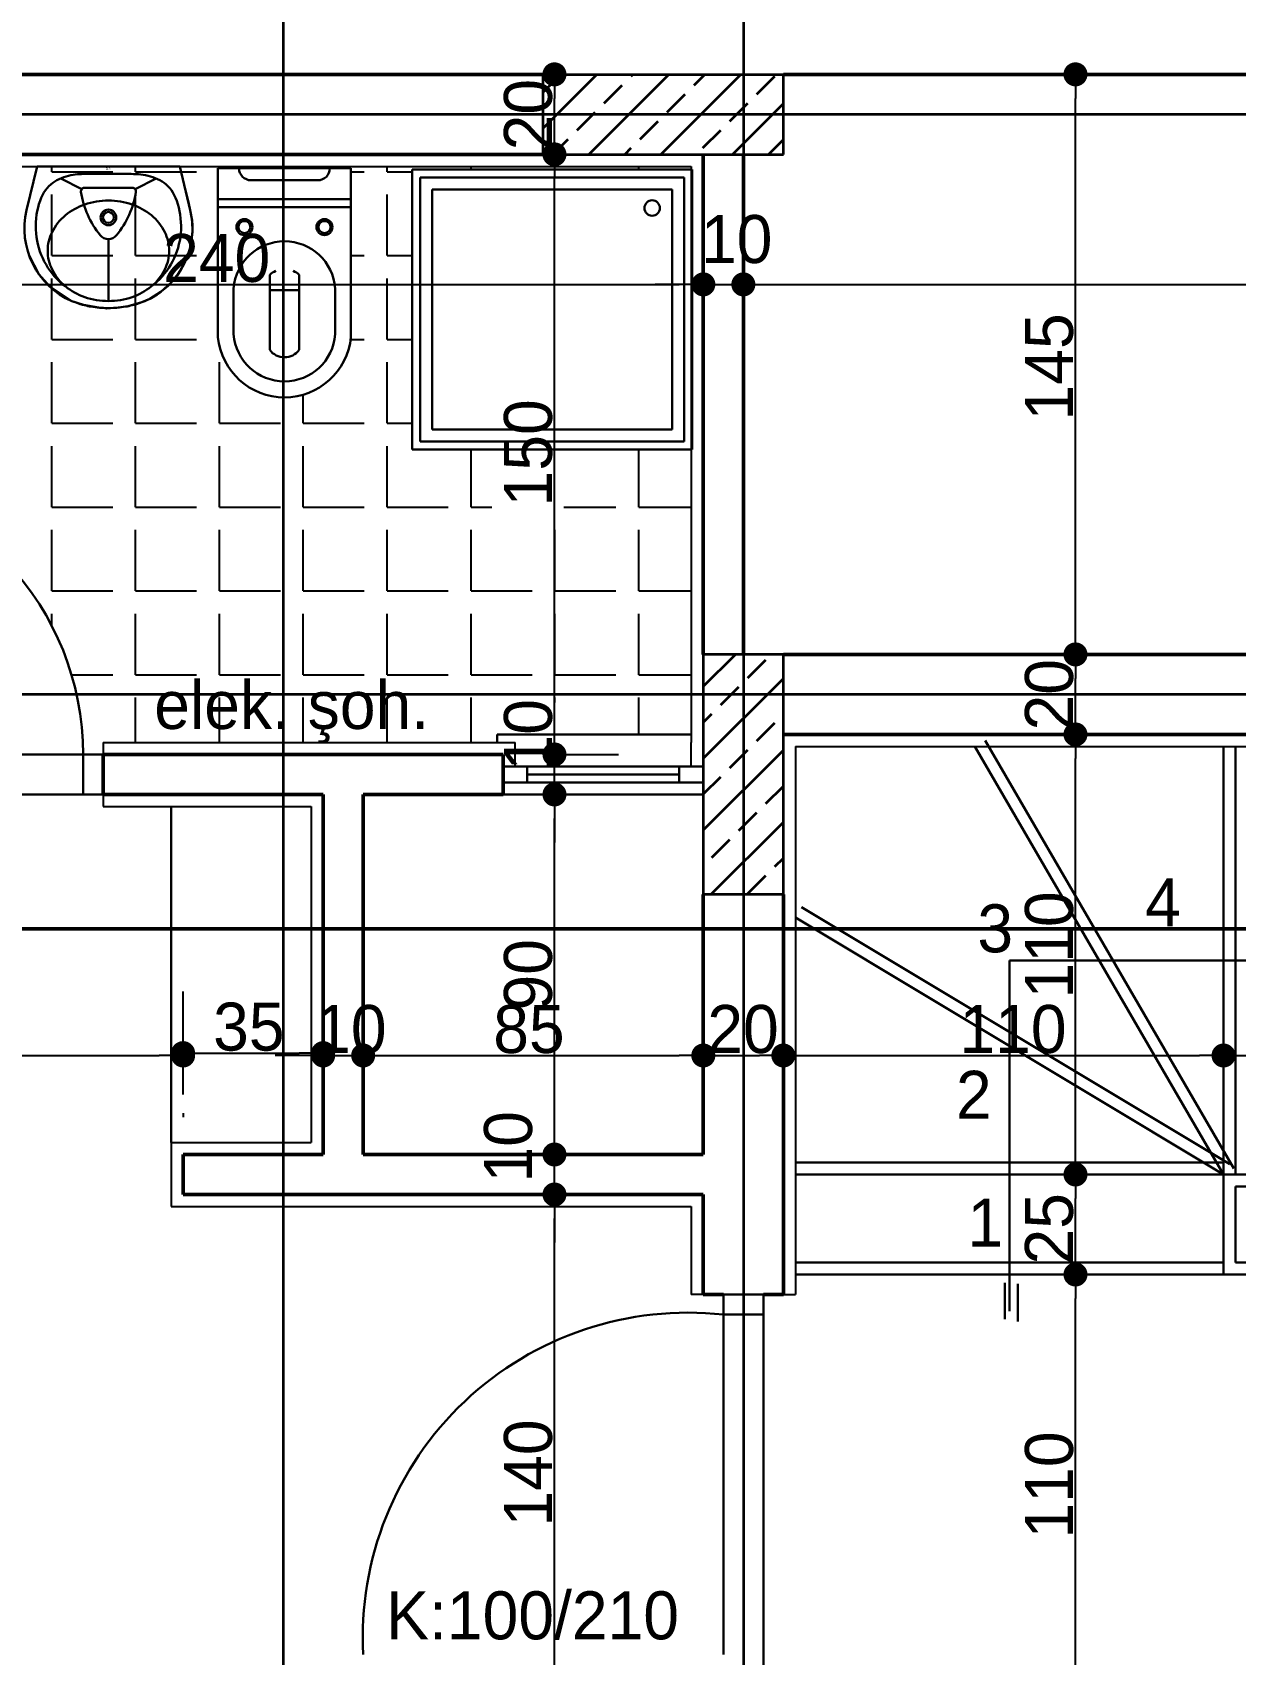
# Model space of a CAD drawing. Header units: millimetres. Extents: x 9537.41 to 9541.95, y -1431.78 to -1431.38.
# Drawn here: x 9537.6577 to 9537.7179, y -1431.5257 to -1431.4446 of the extents above; entities that cross this region are included whole.
import ezdxf
from ezdxf.enums import TextEntityAlignment as Align

# ---------------------------------------------------------------- set-up
doc = ezdxf.new("R2010")
doc.units = ezdxf.units.MM
for name, pattern in [('ACAD_ISO03W100', [30, 12, -18]), ('ACAD_ISO04W100', [30, 24, -3, 0, -3]), ('ACAD_ISO06W100', [36, 24, -3, 0, -3, 0, -3, 0, -3])]:
    doc.linetypes.add(name, pattern=pattern)
for name, color, linetype, lineweight in [('aks', 6, 'Continuous', 35), ('duvar', 214, 'Continuous', 50), ('kapı-pencere', 140, 'Continuous', 30), ('karo', 206, 'Continuous', 25), ('kesit', 3, 'Continuous', 50), ('kolon', 6, 'Continuous', 35), ('lvb.mut.', 203, 'Continuous', 30), ('merdiven', 162, 'Continuous', 30), ('sıva', 203, 'Continuous', 25), ('yazı', 161, 'Continuous', 35), ('ölçü', 4, 'Continuous', 25)]:
    doc.layers.add(name, color=color, linetype=linetype, lineweight=lineweight)

msp = doc.modelspace()

# ---------------------------------------------------------------- linework, layer by layer
at = {"color": 0, "linetype": 'ByBlock', "lineweight": -2}
for p, q in [((9537.683828428067, -1431.447289333453), (9537.683828428067, -1431.447889333453)), ((9537.709868064087, -1431.447289333453), (9537.709868064087, -1431.447889333453)), ((9537.683828428067, -1431.450089333453), (9537.683828428067, -1431.449489333453)), ((9537.683828428067, -1431.451289333453), (9537.683828428067, -1431.451889333453)), ((9537.690668064086, -1431.457189333453), (9537.690068064087, -1431.457189333453)), ((9537.690668064086, -1431.457189333453), (9537.690068064087, -1431.457189333453)), ((9537.693868064085, -1431.457189333453), (9537.694468064086, -1431.457189333453)), ((9537.693868064085, -1431.457189333453), (9537.694468064086, -1431.457189333453)), ((9537.709868064087, -1431.475089333453), (9537.709868064087, -1431.474489333453)), ((9537.709868064087, -1431.476289333453), (9537.709868064087, -1431.476889333453)), ((9537.709868064087, -1431.479089333453), (9537.709868064087, -1431.478489333453)), ((9537.683828428067, -1431.480089333453), (9537.683828428067, -1431.479489333453)), ((9537.683828428067, -1431.480089333453), (9537.683828428067, -1431.479489333453)), ((9537.709868064087, -1431.480289333453), (9537.709868064087, -1431.480889333453)), ((9537.683828428067, -1431.483289333453), (9537.683828428067, -1431.483889333453)), ((9537.683828428067, -1431.483289333453), (9537.683828428067, -1431.483889333453)), ((9537.664668064086, -1431.495740730483), (9537.664068064085, -1431.495740730483)), ((9537.665868064085, -1431.495620821164), (9537.666468064086, -1431.495620821164)), ((9537.671668064086, -1431.495620821164), (9537.671068064086, -1431.495620821164)), ((9537.671668064086, -1431.495740730483), (9537.671068064086, -1431.495740730483)), ((9537.674868064085, -1431.495740730483), (9537.675468064086, -1431.495740730483)), ((9537.674868064085, -1431.495740730483), (9537.675468064086, -1431.495740730483)), ((9537.690668064086, -1431.495740730483), (9537.690068064087, -1431.495740730483)), ((9537.691868064087, -1431.495740730483), (9537.692468064086, -1431.495740730483)), ((9537.694668064085, -1431.495740730483), (9537.694068064086, -1431.495740730483)), ((9537.695868064086, -1431.495740730483), (9537.696468064085, -1431.495740730483)), ((9537.716668064086, -1431.495740730483), (9537.716068064086, -1431.495740730483)), ((9537.717868064086, -1431.495740730483), (9537.718468064086, -1431.495740730483)), ((9537.683828428067, -1431.500089333453), (9537.683828428067, -1431.499489333453)), ((9537.683828428067, -1431.500089333453), (9537.683828428067, -1431.499489333453)), ((9537.709868064087, -1431.501089333453), (9537.709868064087, -1431.500489333453)), ((9537.709868064087, -1431.502289333453), (9537.709868064087, -1431.502889333453)), ((9537.683828428067, -1431.503289333453), (9537.683828428067, -1431.503889333453)), ((9537.683828428067, -1431.503289333453), (9537.683828428067, -1431.503889333453)), ((9537.709868064087, -1431.506089333453), (9537.709868064087, -1431.505489333453)), ((9537.709868064087, -1431.507289333453), (9537.709868064087, -1431.507889333453))]:
    msp.add_line(p, q, dxfattribs=at)
at = {"color": 0, "linetype": 'ByBlock', "const_width": 0.0006000000000000001}
for points in [[(9537.683828428067, -1431.446989333453, 1), (9537.683828428067, -1431.446389333453, 1)], [(9537.709868064087, -1431.446989333453, 1), (9537.709868064087, -1431.446389333453, 1)], [(9537.683828428067, -1431.450989333453, 1), (9537.683828428067, -1431.450389333453, 1)], [(9537.683828428067, -1431.450389333453, 1), (9537.683828428067, -1431.450989333453, 1)], [(9537.690968064086, -1431.457189333453, 1), (9537.691568064085, -1431.457189333453, 1)], [(9537.690968064086, -1431.457189333453, 1), (9537.691568064085, -1431.457189333453, 1)], [(9537.693568064085, -1431.457189333453, 1), (9537.692968064086, -1431.457189333453, 1)], [(9537.693568064085, -1431.457189333453, 1), (9537.692968064086, -1431.457189333453, 1)], [(9537.709868064087, -1431.475989333453, 1), (9537.709868064087, -1431.475389333453, 1)], [(9537.709868064087, -1431.475389333453, 1), (9537.709868064087, -1431.475989333453, 1)], [(9537.709868064087, -1431.479389333453, 1), (9537.709868064087, -1431.479989333453, 1)], [(9537.709868064087, -1431.479989333453, 1), (9537.709868064087, -1431.479389333453, 1)], [(9537.683828428067, -1431.480389333453, 1), (9537.683828428067, -1431.480989333453, 1)], [(9537.683828428067, -1431.480389333453, 1), (9537.683828428067, -1431.480989333453, 1)], [(9537.683828428067, -1431.482989333453, 1), (9537.683828428067, -1431.482389333453, 1)], [(9537.683828428067, -1431.482989333453, 1), (9537.683828428067, -1431.482389333453, 1)], [(9537.665568064085, -1431.495620821164, 1), (9537.664968064086, -1431.495620821164, 1)], [(9537.664968064086, -1431.495740730483, 1), (9537.665568064085, -1431.495740730483, 1)], [(9537.671968064085, -1431.495620821164, 1), (9537.672568064087, -1431.495620821164, 1)], [(9537.671968064085, -1431.495740730483, 1), (9537.672568064087, -1431.495740730483, 1)], [(9537.674568064085, -1431.495740730483, 1), (9537.673968064086, -1431.495740730483, 1)], [(9537.674568064085, -1431.495740730483, 1), (9537.673968064086, -1431.495740730483, 1)], [(9537.690968064086, -1431.495740730483, 1), (9537.691568064085, -1431.495740730483, 1)], [(9537.691568064085, -1431.495740730483, 1), (9537.690968064086, -1431.495740730483, 1)], [(9537.694968064086, -1431.495740730483, 1), (9537.695568064086, -1431.495740730483, 1)], [(9537.695568064086, -1431.495740730483, 1), (9537.694968064086, -1431.495740730483, 1)], [(9537.716968064085, -1431.495740730483, 1), (9537.717568064085, -1431.495740730483, 1)], [(9537.717568064085, -1431.495740730483, 1), (9537.716968064085, -1431.495740730483, 1)], [(9537.683828428067, -1431.500389333453, 1), (9537.683828428067, -1431.500989333453, 1)], [(9537.683828428067, -1431.500389333453, 1), (9537.683828428067, -1431.500989333453, 1)], [(9537.709868064087, -1431.501989333453, 1), (9537.709868064087, -1431.501389333453, 1)], [(9537.709868064087, -1431.501389333453, 1), (9537.709868064087, -1431.501989333453, 1)], [(9537.683828428067, -1431.502989333453, 1), (9537.683828428067, -1431.502389333453, 1)], [(9537.683828428067, -1431.502989333453, 1), (9537.683828428067, -1431.502389333453, 1)], [(9537.709868064087, -1431.506989333453, 1), (9537.709868064087, -1431.506389333453, 1)], [(9537.709868064087, -1431.506389333453, 1), (9537.709868064087, -1431.506989333453, 1)]]:
    msp.add_lwpolyline(points, format="xyb", close=True, dxfattribs=at)
at = {"layer": 'aks', "linetype": 'ACAD_ISO06W100'}
for p, q in [((9537.670268064086, -1431.406689333453), (9537.670268064086, -1431.684689333453)), ((9537.693268064086, -1431.406689333453), (9537.693268064086, -1431.684689333453)), ((9538.018268064086, -1431.448689333453), (9537.446268064086, -1431.448689333453)), ((9538.018268064086, -1431.477689333453), (9537.446268064086, -1431.477689333453))]:
    msp.add_line(p, q, dxfattribs=at)
at = {"layer": 'duvar'}
for p, q in [((9537.620268064085, -1431.446689333453), (9537.683268064085, -1431.446689333453)), ((9537.695268064086, -1431.446689333453), (9537.732268064086, -1431.446689333453)), ((9537.643268064086, -1431.450689333453), (9537.683268064085, -1431.450689333453)), ((9537.691268064085, -1431.450689333453), (9537.691268064085, -1431.475689333453)), ((9537.693268064086, -1431.450689333453), (9537.693268064086, -1431.475689333453)), ((9537.695268064086, -1431.475689333453), (9537.732268064086, -1431.475689333453)), ((9537.695268064086, -1431.479689333453), (9537.732268064086, -1431.479689333453)), ((9537.661268064086, -1431.480689333453), (9537.681268064085, -1431.480689333453)), ((9537.661268064086, -1431.480689333453), (9537.661268064086, -1431.482689333453)), ((9537.681268064085, -1431.480689333453), (9537.681268064085, -1431.482689333453)), ((9537.661268064086, -1431.482689333453), (9537.672268064085, -1431.482689333453)), ((9537.672268064085, -1431.482689333453), (9537.672268064085, -1431.500689333453)), ((9537.674268064085, -1431.482689333453), (9537.674268064085, -1431.500689333453)), ((9537.674268064085, -1431.482689333453), (9537.681268064085, -1431.482689333453)), ((9537.691268064085, -1431.487689333453), (9537.691268064085, -1431.500689333453)), ((9537.695268064086, -1431.487689333453), (9537.695268064086, -1431.507689333453)), ((9537.665268064085, -1431.500689333453), (9537.672268064085, -1431.500689333453)), ((9537.665268064085, -1431.500689333453), (9537.665268064085, -1431.502689333453)), ((9537.674268064085, -1431.500689333453), (9537.691268064085, -1431.500689333453)), ((9537.665268064085, -1431.502689333453), (9537.691268064085, -1431.502689333453)), ((9537.691268064085, -1431.502689333453), (9537.691268064085, -1431.507689333453)), ((9537.692268064086, -1431.507689333453), (9537.691268064085, -1431.507689333453)), ((9537.694268064086, -1431.507689333453), (9537.695268064086, -1431.507689333453))]:
    msp.add_line(p, q, dxfattribs=at)
at = {"layer": 'kapı-pencere'}
for p, q in [((9537.680963875584, -1431.480089333453), (9537.680963875584, -1431.479689333453)), ((9537.680963875584, -1431.479689333453), (9537.690668064086, -1431.479689333453)), ((9537.647268064085, -1431.480689333453), (9537.660268064086, -1431.480689333453)), ((9537.661268064086, -1431.480689333453), (9537.660268064086, -1431.480689333453)), ((9537.660268064086, -1431.480689333453), (9537.660268064086, -1431.482689333453)), ((9537.661268064086, -1431.482689333453), (9537.661268064086, -1431.480689333453)), ((9537.681268064085, -1431.481289333453), (9537.691268064085, -1431.481289333453)), ((9537.682468064086, -1431.482089333453), (9537.682468064086, -1431.481289333453)), ((9537.682468064086, -1431.481689333453), (9537.690068064087, -1431.481689333453)), ((9537.690068064087, -1431.482089333453), (9537.690068064087, -1431.481289333453)), ((9537.646268064085, -1431.482689333453), (9537.660268064086, -1431.482689333453)), ((9537.660268064086, -1431.482689333453), (9537.661268064086, -1431.482689333453)), ((9537.660268064086, -1431.482689333453), (9537.661268064086, -1431.482689333453)), ((9537.681268064085, -1431.482089333453), (9537.691268064085, -1431.482089333453)), ((9537.681268064085, -1431.482689333453), (9537.691268064085, -1431.482689333453)), ((9537.694268064086, -1431.507689333453), (9537.692268064086, -1431.507689333453)), ((9537.694268064086, -1431.507689333453), (9537.692268064086, -1431.507689333453)), ((9537.692268064086, -1431.507689333453), (9537.692268064086, -1431.508689333453)), ((9537.692268064086, -1431.507689333453), (9537.694268064086, -1431.507689333453)), ((9537.694268064086, -1431.508689333453), (9537.694268064086, -1431.507689333453)), ((9537.692268064086, -1431.508689333453), (9537.692268064086, -1431.525689333453)), ((9537.692268064086, -1431.508689333453), (9537.694268064086, -1431.508689333453)), ((9537.694268064086, -1431.526689333453), (9537.694268064086, -1431.508689333453))]:
    msp.add_line(p, q, dxfattribs=at)
for centre, radius, start, end in [((9537.646268064085, -1431.480689333453), 0.014, 0, 85.90395649116874), ((9537.690502875947, -1431.524849722482), 0.01625650831885146, 83.76633462340565, 182.9605113591676)]:
    msp.add_arc(centre, radius, start, end, dxfattribs=at)
at = {"layer": 'karo'}
for p, q in [((9537.658703663508, -1431.451558876783), (9537.658703663508, -1431.451289333453)), ((9537.658703663508, -1431.451558876783), (9537.661751663509, -1431.451558876783)), ((9537.662894663508, -1431.451558876783), (9537.662894663508, -1431.451289333453)), ((9537.662894663508, -1431.451558876783), (9537.665166316181, -1431.451558876783)), ((9537.665166316181, -1431.451558876783), (9537.665942663509, -1431.451558876783)), ((9537.667085663508, -1431.451383551365), (9537.667085663508, -1431.451289333453)), ((9537.671276663508, -1431.451383551365), (9537.671276663508, -1431.451289333453)), ((9537.67365759197, -1431.451558876783), (9537.674324663509, -1431.451558876783)), ((9537.675467663508, -1431.451558876783), (9537.675467663508, -1431.451289333453)), ((9537.675467663508, -1431.451558876783), (9537.676717494533, -1431.451558876783)), ((9537.679658663508, -1431.45143766778), (9537.679658663508, -1431.451289333453)), ((9537.683849663508, -1431.45143766778), (9537.683849663508, -1431.451289333453)), ((9537.688040663508, -1431.45143766778), (9537.688040663508, -1431.451289333453)), ((9537.658703663508, -1431.455749876783), (9537.658703663508, -1431.452701876783)), ((9537.662894663508, -1431.455749876783), (9537.662894663508, -1431.452701876783)), ((9537.675467663508, -1431.455749876783), (9537.675467663508, -1431.452701876783)), ((9537.658703663508, -1431.455749876783), (9537.661751663509, -1431.455749876783)), ((9537.662894663508, -1431.455749876783), (9537.665942663509, -1431.455749876783)), ((9537.67365759197, -1431.455749876783), (9537.674324663509, -1431.455749876783)), ((9537.675467663508, -1431.455749876783), (9537.676717494533, -1431.455749876783)), ((9537.658703663508, -1431.459940876783), (9537.658703663508, -1431.456892876783)), ((9537.662894663508, -1431.459940876783), (9537.662894663508, -1431.456892876783)), ((9537.675467663508, -1431.459940876783), (9537.675467663508, -1431.456892876783)), ((9537.658703663508, -1431.459940876783), (9537.661751663509, -1431.459940876783)), ((9537.662894663508, -1431.459940876783), (9537.665942663509, -1431.459940876783)), ((9537.673645166302, -1431.459940876783), (9537.674324663509, -1431.459940876783)), ((9537.675467663508, -1431.459940876783), (9537.676717494533, -1431.459940876783)), ((9537.658703663508, -1431.464131876783), (9537.658703663508, -1431.461083876783)), ((9537.662894663508, -1431.464131876783), (9537.662894663508, -1431.461083876783)), ((9537.667085663508, -1431.464131876783), (9537.667085663508, -1431.461083876783)), ((9537.675467663508, -1431.464131876783), (9537.675467663508, -1431.461083876783)), ((9537.671276663508, -1431.464131876783), (9537.671276663508, -1431.462700355604)), ((9537.658703663508, -1431.464131876783), (9537.661751663509, -1431.464131876783)), ((9537.662894663508, -1431.464131876783), (9537.665942663509, -1431.464131876783)), ((9537.667085663508, -1431.464131876783), (9537.670133663509, -1431.464131876783)), ((9537.671276663508, -1431.464131876783), (9537.674324663509, -1431.464131876783)), ((9537.675467663508, -1431.464131876783), (9537.676717494533, -1431.464131876783)), ((9537.658703663508, -1431.468322876783), (9537.658703663508, -1431.465274876783)), ((9537.662894663508, -1431.468322876783), (9537.662894663508, -1431.465274876783)), ((9537.667085663508, -1431.468322876783), (9537.667085663508, -1431.465274876783)), ((9537.671276663508, -1431.468322876783), (9537.671276663508, -1431.465274876783)), ((9537.675467663508, -1431.468322876783), (9537.675467663508, -1431.465274876783)), ((9537.679658663508, -1431.468322876783), (9537.679658663508, -1431.46543766778)), ((9537.688040663508, -1431.468322876783), (9537.688040663508, -1431.46543766778)), ((9537.658703663508, -1431.468322876783), (9537.661751663509, -1431.468322876783)), ((9537.662894663508, -1431.468322876783), (9537.665942663509, -1431.468322876783)), ((9537.667085663508, -1431.468322876783), (9537.670133663509, -1431.468322876783)), ((9537.671276663508, -1431.468322876783), (9537.674324663509, -1431.468322876783)), ((9537.675467663508, -1431.468322876783), (9537.678515663509, -1431.468322876783)), ((9537.679658663508, -1431.468322876783), (9537.680703428068, -1431.468322876783)), ((9537.684303428068, -1431.468322876783), (9537.686897663509, -1431.468322876783)), ((9537.688040663508, -1431.468322876783), (9537.690668064086, -1431.468322876783)), ((9537.658703663508, -1431.472513876783), (9537.658703663508, -1431.469465876783)), ((9537.662894663508, -1431.472513876783), (9537.662894663508, -1431.469465876783)), ((9537.667085663508, -1431.472513876783), (9537.667085663508, -1431.469465876783)), ((9537.671276663508, -1431.472513876783), (9537.671276663508, -1431.469465876783)), ((9537.675467663508, -1431.472513876783), (9537.675467663508, -1431.469465876783)), ((9537.679658663508, -1431.472513876783), (9537.679658663508, -1431.469465876783)), ((9537.683849663508, -1431.472513876783), (9537.683849663508, -1431.469465876783)), ((9537.688040663508, -1431.472513876783), (9537.688040663508, -1431.469465876783)), ((9537.658703663508, -1431.472513876783), (9537.661751663509, -1431.472513876783)), ((9537.662894663508, -1431.472513876783), (9537.665942663509, -1431.472513876783)), ((9537.667085663508, -1431.472513876783), (9537.670133663509, -1431.472513876783)), ((9537.671276663508, -1431.472513876783), (9537.674324663509, -1431.472513876783)), ((9537.675467663508, -1431.472513876783), (9537.678515663509, -1431.472513876783)), ((9537.679658663508, -1431.472513876783), (9537.682706663509, -1431.472513876783)), ((9537.683849663508, -1431.472513876783), (9537.686897663509, -1431.472513876783)), ((9537.688040663508, -1431.472513876783), (9537.690668064086, -1431.472513876783)), ((9537.658703663508, -1431.474258480711), (9537.658703663508, -1431.473656876783)), ((9537.662894663508, -1431.476704876783), (9537.662894663508, -1431.473656876783)), ((9537.667085663508, -1431.476704876783), (9537.667085663508, -1431.473656876783)), ((9537.671276663508, -1431.476704876783), (9537.671276663508, -1431.473656876783)), ((9537.675467663508, -1431.476704876783), (9537.675467663508, -1431.473656876783)), ((9537.679658663508, -1431.476704876783), (9537.679658663508, -1431.473656876783)), ((9537.683849663508, -1431.476704876783), (9537.683849663508, -1431.473656876783)), ((9537.688040663508, -1431.476704876783), (9537.688040663508, -1431.473656876783)), ((9537.659689096276, -1431.476704876783), (9537.661751663509, -1431.476704876783)), ((9537.662894663508, -1431.476704876783), (9537.665942663509, -1431.476704876783)), ((9537.667085663508, -1431.476704876783), (9537.670133663509, -1431.476704876783)), ((9537.671276663508, -1431.476704876783), (9537.674324663509, -1431.476704876783)), ((9537.675467663508, -1431.476704876783), (9537.678515663509, -1431.476704876783)), ((9537.679658663508, -1431.476704876783), (9537.682706663509, -1431.476704876783)), ((9537.683849663508, -1431.476704876783), (9537.686897663509, -1431.476704876783)), ((9537.688040663508, -1431.476704876783), (9537.690668064086, -1431.476704876783)), ((9537.662894663508, -1431.480089333453), (9537.662894663508, -1431.477847876783)), ((9537.667085663508, -1431.480089333453), (9537.667085663508, -1431.477847876783)), ((9537.671276663508, -1431.480089333453), (9537.671276663508, -1431.477847876783)), ((9537.675467663508, -1431.480089333453), (9537.675467663508, -1431.477847876783)), ((9537.679658663508, -1431.480089333453), (9537.679658663508, -1431.477847876783)), ((9537.683849663508, -1431.478089333453), (9537.683849663508, -1431.477847876783)), ((9537.688040663508, -1431.479689333453), (9537.688040663508, -1431.477847876783))]:
    msp.add_line(p, q, dxfattribs=at)
at = {"layer": 'kesit', "linetype": 'ACAD_ISO04W100'}
msp.add_line((9537.498548722599, -1431.489415038047), (9537.967822734474, -1431.489415038047), dxfattribs=at)
at = {"layer": 'kolon'}
for p, q in [((9537.683268064085, -1431.446689333453), (9537.695268064086, -1431.446689333453)), ((9537.683268064085, -1431.450689333453), (9537.683268064085, -1431.446689333453)), ((9537.683268064085, -1431.449373472278), (9537.68595220291, -1431.446689333453)), ((9537.683268064085, -1431.447577421053), (9537.68406752588, -1431.446777959258)), ((9537.68554430536, -1431.450689333453), (9537.689544305358, -1431.446689333453)), ((9537.68765962833, -1431.446777959258), (9537.687748254135, -1431.446689333453)), ((9537.689136407807, -1431.450689333453), (9537.693136407806, -1431.446689333453)), ((9537.690802717972, -1431.447226972064), (9537.691340356583, -1431.446689333453)), ((9537.693945807614, -1431.44767598487), (9537.694843833226, -1431.446777959258)), ((9537.695268064086, -1431.450689333453), (9537.695268064086, -1431.446689333453)), ((9537.68631258991, -1431.448124997676), (9537.687210615524, -1431.447226972064)), ((9537.689455679554, -1431.448574010482), (9537.690353705166, -1431.44767598487)), ((9537.684965551492, -1431.449472036094), (9537.685863577106, -1431.448574010482)), ((9537.692598769196, -1431.449023023288), (9537.693496794807, -1431.448124997676)), ((9537.692728510256, -1431.450689333453), (9537.695268064086, -1431.448149779623)), ((9537.688108641136, -1431.4499210489), (9537.689006666747, -1431.449023023288)), ((9537.691251730777, -1431.450370061707), (9537.69214975639, -1431.449472036094)), ((9537.683748254134, -1431.450689333453), (9537.684516538688, -1431.4499210489)), ((9537.694524561479, -1431.450689333453), (9537.695268064086, -1431.449945830847)), ((9537.683268064085, -1431.450689333453), (9537.695268064086, -1431.450689333453)), ((9537.687340356582, -1431.450689333453), (9537.68765962833, -1431.450370061707)), ((9537.691268064085, -1431.475689333453), (9537.691268064085, -1431.487689333453)), ((9537.695268064086, -1431.475689333453), (9537.691268064085, -1431.475689333453)), ((9537.691268064085, -1431.477294496762), (9537.692873227394, -1431.475689333453)), ((9537.693496794807, -1431.476861817264), (9537.69439482042, -1431.475963791652)), ((9537.695268064086, -1431.487689333453), (9537.695268064086, -1431.475689333453)), ((9537.691268064085, -1431.48088659921), (9537.695268064086, -1431.47688659921)), ((9537.69214975639, -1431.478208855682), (9537.693047782002, -1431.47731083007)), ((9537.691268064085, -1431.479090547986), (9537.691700743584, -1431.478657868488)), ((9537.693945807614, -1431.480004906906), (9537.694843833226, -1431.479106881294)), ((9537.691268064085, -1431.484478701659), (9537.695268064086, -1431.480478701659)), ((9537.692598769196, -1431.481351945324), (9537.693496794807, -1431.480453919712)), ((9537.691268064085, -1431.482682650435), (9537.69214975639, -1431.48180095813)), ((9537.69439482042, -1431.483147996548), (9537.695268064086, -1431.482274752883)), ((9537.693047782002, -1431.484495034967), (9537.693945807614, -1431.483597009354)), ((9537.69164953474, -1431.487689333453), (9537.695268064086, -1431.484070804107)), ((9537.691700743584, -1431.485842073385), (9537.692598769196, -1431.484944047773)), ((9537.694843833226, -1431.486291086191), (9537.695268064086, -1431.485866855331)), ((9537.693496794807, -1431.487638124609), (9537.69439482042, -1431.486740098997)), ((9537.695268064086, -1431.487689333453), (9537.691268064085, -1431.487689333453)), ((9537.695241637188, -1431.487689333453), (9537.695268064086, -1431.487662906555))]:
    msp.add_line(p, q, dxfattribs=at)
at = {"layer": 'lvb.mut.'}
for p, q in [((9537.657968656185, -1431.451289333453), (9537.65744467975, -1431.453471729414)), ((9537.657968656185, -1431.451289333453), (9537.657444679586, -1431.453471729403)), ((9537.665101600885, -1431.451289333453), (9537.657968656185, -1431.451289333453)), ((9537.658962881937, -1431.451978860753), (9537.659074522137, -1431.451922171953)), ((9537.659074522137, -1431.451922171953), (9537.659188904236, -1431.451872313053)), ((9537.660203287885, -1431.452423984803), (9537.659150107436, -1431.451889224353)), ((9537.659188904236, -1431.451872313053), (9537.659305004136, -1431.451828952253)), ((9537.659305004136, -1431.451828952253), (9537.659421797036, -1431.451791758803)), ((9537.659421797036, -1431.451791758803), (9537.659538259535, -1431.451760400553)), ((9537.659538259535, -1431.451760400553), (9537.659653366485, -1431.451734546053)), ((9537.659653366485, -1431.451734546053), (9537.659766094135, -1431.451713863853)), ((9537.659766094135, -1431.451713863853), (9537.659875715535, -1431.451697970353)), ((9537.659766094135, -1431.451713863853), (9537.659766094135, -1431.451713863853)), ((9537.659875715535, -1431.451697970353), (9537.659982693736, -1431.451686276503)), ((9537.659982693736, -1431.451686276503), (9537.660087788587, -1431.451678141103)), ((9537.660087788587, -1431.451678141103), (9537.660191760635, -1431.451672922253)), ((9537.660191760635, -1431.451672922253), (9537.660295370086, -1431.451669979453)), ((9537.660295370086, -1431.451669979453), (9537.660399376786, -1431.451668671503)), ((9537.660399376786, -1431.451668671503), (9537.660504541986, -1431.451668356853)), ((9537.660504541986, -1431.451668356853), (9537.660611624835, -1431.451668394303)), ((9537.660611624835, -1431.451668394303), (9537.660721145086, -1431.451668260253)), ((9537.660611624835, -1431.451668394303), (9537.660611624835, -1431.451668394303)), ((9537.660721145086, -1431.451668260253), (9537.660832655436, -1431.451667901153)), ((9537.660832655436, -1431.451667901153), (9537.660945468137, -1431.451667379653)), ((9537.660945468137, -1431.451667379653), (9537.661058895086, -1431.451666759453)), ((9537.661058895086, -1431.451666759453), (9537.661172248187, -1431.451666104253)), ((9537.661172248187, -1431.451666104253), (9537.661284839336, -1431.451665477053)), ((9537.661284839336, -1431.451665477053), (9537.661395980786, -1431.451664941553)), ((9537.661395980786, -1431.451664941553), (9537.661504984435, -1431.451664560753)), ((9537.661504984435, -1431.451664560753), (9537.661611397385, -1431.451664380503)), ((9537.661504984435, -1431.451664560753), (9537.661504984435, -1431.451664560753)), ((9537.661611397385, -1431.451664380503), (9537.661715708935, -1431.451664373153)), ((9537.661715708935, -1431.451664373153), (9537.661818644636, -1431.451664492153)), ((9537.661818644636, -1431.451664492153), (9537.661920929337, -1431.451664692703)), ((9537.661920929337, -1431.451664692703), (9537.662023287885, -1431.451664927903)), ((9537.662023287885, -1431.451664927903), (9537.662126444786, -1431.451665152953)), ((9537.662126444786, -1431.451665152953), (9537.662231125936, -1431.451665321653)), ((9537.662231125936, -1431.451665321653), (9537.662338055487, -1431.451665387803)), ((9537.662338055487, -1431.451665387803), (9537.662338055487, -1431.451665387803)), ((9537.662338055487, -1431.451665387803), (9537.662447787836, -1431.451665416503)), ((9537.662447787836, -1431.451665416503), (9537.662560194185, -1431.451665911753)), ((9537.662560194185, -1431.451665911753), (9537.662674975636, -1431.451667488503)), ((9537.662674975636, -1431.451667488503), (9537.662791831886, -1431.451670761353)), ((9537.662791831886, -1431.451670761353), (9537.662910463685, -1431.451676345603)), ((9537.662867036735, -1431.452423984803), (9537.663919644936, -1431.451889498753)), ((9537.662910463685, -1431.451676345603), (9537.663030572136, -1431.451684855503)), ((9537.663030572136, -1431.451684855503), (9537.663151856586, -1431.451696906353)), ((9537.663151856586, -1431.451696906353), (9537.663274018485, -1431.451713112053)), ((9537.663274018485, -1431.451713112053), (9537.663274018485, -1431.451713112053)), ((9537.663274018485, -1431.451713112053), (9537.663396696285, -1431.451734042403)), ((9537.663396696285, -1431.451734042403), (9537.663519280635, -1431.451760083453)), ((9537.663519280635, -1431.451760083453), (9537.663641100586, -1431.451791575403)), ((9537.663641100586, -1431.451791575403), (9537.663761485186, -1431.451828858453)), ((9537.663761485186, -1431.451828858453), (9537.663879763135, -1431.451872273153)), ((9537.663879763135, -1431.451872273153), (9537.663995263836, -1431.451922160053)), ((9537.663995263836, -1431.451922160053), (9537.664107316336, -1431.451978859353)), ((9537.665101600885, -1431.451289333453), (9537.665625577485, -1431.453471729403)), ((9537.665322983683, -1431.45221140692), (9537.665101600885, -1431.451289333453)), ((9537.67365759197, -1431.451383551365), (9537.667009518354, -1431.451383551365)), ((9537.667009518354, -1431.459836207636), (9537.667009518354, -1431.451383551365)), ((9537.67365759197, -1431.451383551365), (9537.67365759197, -1431.454236207637)), ((9537.676717494533, -1431.45143766778), (9537.676717494533, -1431.46543766778)), ((9537.690717494534, -1431.45143766778), (9537.676717494533, -1431.45143766778)), ((9537.690317494533, -1431.45183766778), (9537.677117494533, -1431.45183766778)), ((9537.677117494533, -1431.45183766778), (9537.677117494533, -1431.46503766778)), ((9537.690317494533, -1431.46503766778), (9537.690317494533, -1431.45183766778)), ((9537.690717494534, -1431.46543766778), (9537.690717494534, -1431.45143766778)), ((9537.658176160336, -1431.452867817703), (9537.658241572535, -1431.452729227153)), ((9537.658241572535, -1431.452729227153), (9537.658312845835, -1431.452601820503)), ((9537.658312845835, -1431.452601820503), (9537.658389827637, -1431.452485069953)), ((9537.658389827637, -1431.452485069953), (9537.658472364987, -1431.452378448753)), ((9537.658472364987, -1431.452378448753), (9537.658560304586, -1431.452281429453)), ((9537.658560304586, -1431.452281429453), (9537.658653493485, -1431.452193484953)), ((9537.658653493485, -1431.452193484953), (9537.658751779085, -1431.452114088153)), ((9537.658751779085, -1431.452114088153), (9537.658855007736, -1431.452042711603)), ((9537.658855007736, -1431.452042711603), (9537.658962881937, -1431.451978860753)), ((9537.658855007736, -1431.452042711603), (9537.658855007736, -1431.452042711603)), ((9537.662735405236, -1431.452364302453), (9537.660334919387, -1431.452364302453)), ((9537.664107316336, -1431.451978859353), (9537.664215249335, -1431.452042711603)), ((9537.664215249335, -1431.452042711603), (9537.664215249335, -1431.452042711603)), ((9537.664215249335, -1431.452042711603), (9537.664318477986, -1431.452114088153)), ((9537.664318477986, -1431.452114088153), (9537.664416763586, -1431.452193484953)), ((9537.664416763586, -1431.452193484953), (9537.664509952487, -1431.452281429453)), ((9537.664509952487, -1431.452281429453), (9537.664597892086, -1431.452378448753)), ((9537.664597892086, -1431.452378448753), (9537.664680429436, -1431.452485069953)), ((9537.664680429436, -1431.452485069953), (9537.664757411236, -1431.452601820503)), ((9537.664757411236, -1431.452601820503), (9537.664828684536, -1431.452729227153)), ((9537.664828684536, -1431.452729227153), (9537.664894096735, -1431.452867817703)), ((9537.665451398363, -1431.452746262254), (9537.665322983683, -1431.45221140692)), ((9537.665531546934, -1431.453080086157), (9537.665451398363, -1431.452746262254)), ((9537.668662374477, -1431.451983551365), (9537.669997749288, -1431.451983551365)), ((9537.672004735849, -1431.451983551365), (9537.670017434652, -1431.451983551365)), ((9537.677717494533, -1431.45243766778), (9537.677717494533, -1431.46443766778)), ((9537.689717494533, -1431.45243766778), (9537.677717494533, -1431.45243766778)), ((9537.689717494533, -1431.46443766778), (9537.689717494533, -1431.45243766778)), ((9537.657947640435, -1431.453703379353), (9537.657978881785, -1431.453522237903)), ((9537.657978881785, -1431.453522237903), (9537.658017759786, -1431.453346545603)), ((9537.658017759786, -1431.453346545603), (9537.658063869485, -1431.453177868003)), ((9537.658063869485, -1431.453177868003), (9537.658116804885, -1431.453017769953)), ((9537.658116804885, -1431.453017769953), (9537.658176160336, -1431.452867817703)), ((9537.658176160336, -1431.452867817703), (9537.658176160336, -1431.452867817703)), ((9537.664894096735, -1431.452867817703), (9537.664894096735, -1431.452867817703)), ((9537.664894096735, -1431.452867817703), (9537.664953452186, -1431.453017769953)), ((9537.664953452186, -1431.453017769953), (9537.665006387586, -1431.453177868003)), ((9537.665006387586, -1431.453177868003), (9537.665052497287, -1431.453346545603)), ((9537.665052497287, -1431.453346545603), (9537.665091375286, -1431.453522237903)), ((9537.665091375286, -1431.453522237903), (9537.665122616636, -1431.453703379353)), ((9537.665625577485, -1431.453471729403), (9537.665531546934, -1431.453080086157)), ((9537.665714299545, -1431.453991417382), (9537.665625577485, -1431.453471729403)), ((9537.67365759197, -1431.452923158216), (9537.667009518354, -1431.452923158216)), ((9537.67365759197, -1431.453323158215), (9537.667009518354, -1431.453323158215)), ((9537.657903797335, -1431.454263844853), (9537.657909692736, -1431.454075748203)), ((9537.657907071236, -1431.454451330403), (9537.657903797335, -1431.454263844853)), ((9537.657903797335, -1431.454263844853), (9537.657903797335, -1431.454263844853)), ((9537.657909692736, -1431.454075748203), (9537.657924442436, -1431.453888404753)), ((9537.657924442436, -1431.453888404753), (9537.657947640435, -1431.453703379353)), ((9537.665122616636, -1431.453703379353), (9537.665145814635, -1431.453888404753)), ((9537.665145814635, -1431.453888404753), (9537.665160564336, -1431.454075748203)), ((9537.665160564336, -1431.454075748203), (9537.665166459736, -1431.454263844853)), ((9537.665166459736, -1431.454263844853), (9537.665163185835, -1431.454451330403)), ((9537.665166459736, -1431.454263844853), (9537.665166459736, -1431.454263844853)), ((9537.665731202547, -1431.454573652141), (9537.665714299545, -1431.453991417382)), ((9537.67365759197, -1431.454236207637), (9537.67365759197, -1431.459836207636)), ((9537.657919465435, -1431.454637645553), (9537.657907071236, -1431.454451330403)), ((9537.657940840636, -1431.454822432603), (9537.657919465435, -1431.454637645553)), ((9537.657971057186, -1431.455005334203), (9537.657940840636, -1431.454822432603)), ((9537.658009975787, -1431.455185992303), (9537.657971057186, -1431.455005334203)), ((9537.658057456785, -1431.455364048853), (9537.658009975787, -1431.455185992303)), ((9537.661535128536, -1431.454922230903), (9537.661535128536, -1431.455893628953)), ((9537.665060281286, -1431.455185992303), (9537.665012800286, -1431.455364048853)), ((9537.665099199885, -1431.455005334203), (9537.665060281286, -1431.455185992303)), ((9537.665129416437, -1431.454822432603), (9537.665099199885, -1431.455005334203)), ((9537.665150791636, -1431.454637645553), (9537.665129416437, -1431.454822432603)), ((9537.665163185835, -1431.454451330403), (9537.665150791636, -1431.454637645553)), ((9537.665613352123, -1431.455372323001), (9537.665731202547, -1431.454573652141)), ((9537.657572925484, -1431.455749650713), (9537.658052065255, -1431.456671158188)), ((9537.658113360885, -1431.455539146153), (9537.658057456785, -1431.455364048853)), ((9537.658177548436, -1431.455710926853), (9537.658113360885, -1431.455539146153)), ((9537.658249866487, -1431.455879036753), (9537.658177548436, -1431.455710926853)), ((9537.658177548436, -1431.455710926853), (9537.658177548436, -1431.455710926853)), ((9537.658330108885, -1431.456043137053), (9537.658249866487, -1431.455879036753)), ((9537.661535128536, -1431.455893628953), (9537.661535128536, -1431.456863219253)), ((9537.664820390586, -1431.455879036753), (9537.664740148186, -1431.456043137053)), ((9537.664892708635, -1431.455710926853), (9537.664820390586, -1431.455879036753)), ((9537.664956896186, -1431.455539146153), (9537.664892708635, -1431.455710926853)), ((9537.664892708635, -1431.455710926853), (9537.664892708635, -1431.455710926853)), ((9537.665012800286, -1431.455364048853), (9537.664956896186, -1431.455539146153)), ((9537.66506636006, -1431.45660076493), (9537.665408094179, -1431.455974004017)), ((9537.665408094179, -1431.455974004017), (9537.665613352123, -1431.455372323001)), ((9537.658052065255, -1431.456671158188), (9537.658599049118, -1431.457299698217)), ((9537.658418056186, -1431.456202892453), (9537.658330108885, -1431.456043137053)), ((9537.658513488586, -1431.456357968003), (9537.658418056186, -1431.456202892453)), ((9537.658616187337, -1431.456508028403), (9537.658513488586, -1431.456357968003)), ((9537.658725931937, -1431.456652739053), (9537.658616187337, -1431.456508028403)), ((9537.658842503286, -1431.456791765003), (9537.658725931937, -1431.456652739053)), ((9537.658965682285, -1431.456924770253), (9537.658842503286, -1431.456791765003)), ((9537.664227753787, -1431.456791765003), (9537.664104574786, -1431.456924770253)), ((9537.664344325136, -1431.456652739053), (9537.664227753787, -1431.456791765003)), ((9537.664454069736, -1431.456508028403), (9537.664344325136, -1431.456652739053)), ((9537.664556768486, -1431.456357968003), (9537.664454069736, -1431.456508028403)), ((9537.664652200885, -1431.456202892453), (9537.664556768486, -1431.456357968003)), ((9537.664740148186, -1431.456043137053), (9537.664652200885, -1431.456202892453)), ((9537.664672866156, -1431.457098055331), (9537.66506636006, -1431.45660076493)), ((9537.669594376683, -1431.460466830097), (9537.669594376683, -1431.456719126088)), ((9537.671072733643, -1431.460466830097), (9537.671072733643, -1431.456719126088)), ((9537.658599049118, -1431.457299698217), (9537.659712401335, -1431.458030161253)), ((9537.659095219386, -1431.457051431753), (9537.658965682285, -1431.456924770253)), ((9537.658965682285, -1431.456924770253), (9537.658965682285, -1431.456924770253)), ((9537.659230748486, -1431.457171468453), (9537.659095219386, -1431.457051431753)), ((9537.659388915587, -1431.457286456403), (9537.659230748486, -1431.457171468453)), ((9537.661535128536, -1431.456863219253), (9537.661535128536, -1431.458022247753)), ((9537.66359848336, -1431.457915243906), (9537.664157629803, -1431.457562619054)), ((9537.663839508587, -1431.457171468453), (9537.663681341486, -1431.457286456403)), ((9537.663975037685, -1431.457051431753), (9537.663839508587, -1431.457171468453)), ((9537.664104574786, -1431.456924770253), (9537.663975037685, -1431.457051431753)), ((9537.664104574786, -1431.456924770253), (9537.664104574786, -1431.456924770253)), ((9537.664157629803, -1431.457562619054), (9537.664672866156, -1431.457098055331)), ((9537.667794376683, -1431.459681296672), (9537.667794376683, -1431.457391118601)), ((9537.669594376683, -1431.457476509112), (9537.671072733643, -1431.457476509112)), ((9537.672872733643, -1431.459681296672), (9537.672872733643, -1431.457391118601)), ((9537.659712401335, -1431.458030161253), (9537.659867695636, -1431.458086007253)), ((9537.659712401335, -1431.458030161253), (9537.660283597836, -1431.458217688803)), ((9537.659867695636, -1431.458086007253), (9537.660004582736, -1431.458132934903)), ((9537.660004582736, -1431.458132934903), (9537.660125866836, -1431.458172025353)), ((9537.660125866836, -1431.458172025353), (9537.660234352486, -1431.458204359403)), ((9537.660234352486, -1431.458204359403), (9537.660332843187, -1431.458231018203)), ((9537.660283597836, -1431.458217688803), (9537.661033394435, -1431.458348944228)), ((9537.660332843187, -1431.458231018203), (9537.660424143836, -1431.458253082903)), ((9537.660424143836, -1431.458253082903), (9537.660511058286, -1431.458271634653)), ((9537.660511058286, -1431.458271634653), (9537.660596390386, -1431.458287754253)), ((9537.660596390386, -1431.458287754253), (9537.660682899186, -1431.458302410153)), ((9537.660682899186, -1431.458302410153), (9537.660773159287, -1431.458316118253)), ((9537.660773159287, -1431.458316118253), (9537.660869699786, -1431.458329281403)), ((9537.660869699786, -1431.458329281403), (9537.660975050136, -1431.458342302803)), ((9537.660975050136, -1431.458342302803), (9537.661091738735, -1431.458355585653)), ((9537.661033394435, -1431.458348944228), (9537.6615488168, -1431.458385907808)), ((9537.661091738735, -1431.458355585653), (9537.661222295386, -1431.458369532803)), ((9537.661222295386, -1431.458369532803), (9537.661369248835, -1431.458384547453)), ((9537.661369248835, -1431.458384547453), (9537.661452188686, -1431.458392789953)), ((9537.661645444918, -1431.458379025664), (9537.661452188686, -1431.458392789953)), ((9537.6615488168, -1431.458385907808), (9537.662021554457, -1431.458347423162)), ((9537.661812971433, -1431.458366055678), (9537.661645444918, -1431.458379025664)), ((9537.661958269307, -1431.458353573538), (9537.661812971433, -1431.458366055678)), ((9537.662084839607, -1431.458341272786), (9537.661958269307, -1431.458353573538)), ((9537.662021554457, -1431.458347423162), (9537.662516532691, -1431.458279694629)), ((9537.662196183408, -1431.458328846966), (9537.662084839607, -1431.458341272786)), ((9537.662295801776, -1431.458315989619), (9537.662196183408, -1431.458328846966)), ((9537.662387195787, -1431.458302394288), (9537.662295801776, -1431.458315989619)), ((9537.66247386651, -1431.458287754516), (9537.662387195787, -1431.458302394288)), ((9537.662559198872, -1431.458271634743), (9537.66247386651, -1431.458287754516)), ((9537.662516532691, -1431.458279694629), (9537.663202561424, -1431.458086007288)), ((9537.662646113211, -1431.458253083), (9537.662559198872, -1431.458271634743)), ((9537.662737413724, -1431.458231018218), (9537.662646113211, -1431.458253083)), ((9537.662835904608, -1431.458204359327), (9537.662737413724, -1431.458231018218)), ((9537.662944390055, -1431.458172025254), (9537.662835904608, -1431.458204359327)), ((9537.663065674262, -1431.458132934932), (9537.662944390055, -1431.458172025254)), ((9537.663202561424, -1431.458086007288), (9537.663065674262, -1431.458132934932)), ((9537.663202561424, -1431.458086007288), (9537.66359848336, -1431.457915243906)), ((9537.663357855736, -1431.458030161253), (9537.663202561424, -1431.458086007288)), ((9537.677717494533, -1431.46443766778), (9537.689717494533, -1431.46443766778)), ((9537.676717494533, -1431.46543766778), (9537.690717494534, -1431.46543766778)), ((9537.677117494533, -1431.46503766778), (9537.690317494533, -1431.46503766778)), ((9537.664668064086, -1431.500089333453), (9537.664668064086, -1431.483289333453))]:
    msp.add_line(p, q, dxfattribs=at)
for centre, radius in [((9537.661535128536, -1431.453840735103), 0.0003925232500000001), ((9537.661535128536, -1431.453840735103), 0.00027476645), ((9537.688711173236, -1431.453371412374), 0.0003863664029380743), ((9537.668333555162, -1431.454323158215), 0.0004), ((9537.668333555162, -1431.454323158215), 0.0003), ((9537.672333555163, -1431.454323158215), 0.0004), ((9537.672333555163, -1431.454323158215), 0.0003)]:
    msp.add_circle(centre, radius, dxfattribs=at)
for centre, radius, start, end in [((9537.668662374477, -1431.451383551365), 0.0006000000000000001, 180, 270), ((9537.672004735849, -1431.451383551365), 0.0006000000000000001, 270, 0), ((9537.660334919285, -1431.452539302396), 0.00017499994250166, 89.99996717056902, 187.5590759941485), ((9537.664622661874, -1431.451870553045), 0.004514537137043658, 188.8142564200326, 219.2954308815756), ((9537.658447662747, -1431.451870553045), 0.004514537137043654, 320.7045691184243, 351.1857435799673), ((9537.662735405336, -1431.452539302396), 0.0001749999425016598, 352.4409240058515, 90.00003282943098), ((9537.661299614585, -1431.454397269403), 0.0039644857, 166.4992690033752, 246.3994459296954), ((9537.661342985672, -1431.456094667918), 0.00306469711236178, 108.9233759761299, 129.6135553835622), ((9537.661535128458, -1431.456655123156), 0.003657174052590953, 89.99999895779584, 108.9233842574266), ((9537.661535128613, -1431.456655123156), 0.003657174052588767, 71.07661574257338, 90.00000104220416), ((9537.661727271401, -1431.456094667918), 0.00306469711236178, 50.38644461643777, 71.07662402387011), ((9537.661770642486, -1431.454397269403), 0.0039644857, 293.6005540703046, 13.50073099662481), ((9537.661047752625, -1431.455737963638), 0.002601663101657451, 129.6135653506872, 153.4140162919947), ((9537.662022504448, -1431.455737963638), 0.002601663101657456, 26.58598370800528, 50.38643464931278), ((9537.660592445387, -1431.45551010039), 0.002092520352068494, 153.41405701643, 179.9999510815424), ((9537.661535162486, -1431.454397230903), 0.0005250000000000001, 219.2954310328042, 320.7045689671958), ((9537.662477811684, -1431.45551010039), 0.002092520352068496, 4.891845756819595e-05, 26.58594298356997), ((9537.670333555163, -1431.457582595417), 0.002546387780382561, 4.312453390746227, 175.6875466092538), ((9537.660592444647, -1431.455510096642), 0.00209251961135982, 180.000053673514, 206.5859479359126), ((9537.662477812424, -1431.455510096642), 0.002092519611359818, 333.4140520640875, 359.9999463264859), ((9537.661047752625, -1431.455282233218), 0.002601663101658838, 206.5859837080053, 230.3864346493128), ((9537.662022504448, -1431.455282233218), 0.002601663101658834, 309.6135653506872, 333.4140162919948), ((9537.670659518355, -1431.458056426588), 0.001720416666666668, 116.1106808308602, 128.2517865393746), ((9537.67000759197, -1431.458056426588), 0.001720416666666668, 51.74821346062536, 63.49827086360288), ((9537.661342985672, -1431.454925528939), 0.003064697112360795, 230.3864446164378, 251.0766240238702), ((9537.661727271401, -1431.454925528939), 0.003064697112360799, 288.9233759761299, 309.6135553835622), ((9537.661535128458, -1431.454365073701), 0.003657174052591314, 251.0766157425733, 270.0000010422041), ((9537.661535128613, -1431.454365073701), 0.003657174052589134, 269.9999989577958, 288.9233842574266), ((9537.670333555163, -1431.459494670854), 0.003341536782963147, 185.8664171851968, 354.1335828148032), ((9537.670333555163, -1431.459489819856), 0.002546387780382561, 184.3124533907462, 355.6875466092537), ((9537.670333555163, -1431.459911916742), 0.0009242908947640403, 216.8961559284277, 323.1038440715723)]:
    msp.add_arc(centre, radius, start, end, dxfattribs=at)
at = {"layer": 'merdiven'}
for p, q in [((9537.717268064085, -1431.501689333453), (9537.70483379527, -1431.480289333453)), ((9537.717268064085, -1431.480289333453), (9537.717268064085, -1431.501689333453)), ((9537.717268064085, -1431.501689333453), (9537.695868064086, -1431.488847153596)), ((9537.757968064087, -1431.490989333453), (9537.706568064086, -1431.490989333453)), ((9537.706568064086, -1431.508517732583), (9537.706568064086, -1431.490989333453)), ((9537.695868064086, -1431.501689333453), (9537.717268064085, -1431.501689333453)), ((9537.717268064085, -1431.501689333453), (9537.717268064085, -1431.506689333453)), ((9537.717268064085, -1431.501689333453), (9537.732268064086, -1431.501689333453)), ((9537.717868064086, -1431.502289333453), (9537.717868064086, -1431.506089333453)), ((9537.746668064086, -1431.502289333453), (9537.717868064086, -1431.502289333453)), ((9537.695868064086, -1431.506689333453), (9537.717268064085, -1431.506689333453)), ((9537.706339828415, -1431.507098428631), (9537.706339828415, -1431.508920540285)), ((9537.706986867215, -1431.507157205346), (9537.706986867215, -1431.50903809676))]:
    msp.add_line(p, q, dxfattribs=at)
at = {"layer": 'merdiven', "linetype": 'ACAD_ISO03W100'}
for p, q in [((9537.717786848349, -1431.501387898735), (9537.705352579533, -1431.479987898735)), ((9537.717868064086, -1431.480289333453), (9537.717868064086, -1431.501689333453)), ((9537.71757680007, -1431.501174860819), (9537.696176800071, -1431.488332680962)), ((9537.695868064086, -1431.501089333453), (9537.717268064085, -1431.501089333453)), ((9537.695868064086, -1431.506089333453), (9537.717268064085, -1431.506089333453)), ((9537.746668064086, -1431.506089333453), (9537.717868064086, -1431.506089333453)), ((9537.717268064085, -1431.506689333453), (9537.732268064086, -1431.506689333453))]:
    msp.add_line(p, q, dxfattribs=at)
at = {"layer": 'sıva'}
for p, q in [((9537.643868064086, -1431.451289333453), (9537.690668064086, -1431.451289333453)), ((9537.690668064086, -1431.451289333453), (9537.690668064086, -1431.480089333453)), ((9537.661268064086, -1431.480089333453), (9537.681868064086, -1431.480089333453)), ((9537.661268064086, -1431.480089333453), (9537.661268064086, -1431.480689333453)), ((9537.681868064086, -1431.481289333453), (9537.681868064086, -1431.480089333453)), ((9537.690668064086, -1431.481289333453), (9537.690668064086, -1431.480089333453)), ((9537.695868064086, -1431.480289333453), (9537.732268064086, -1431.480289333453)), ((9537.695868064086, -1431.480289333453), (9537.695868064086, -1431.507689333453)), ((9537.661268064086, -1431.482689333453), (9537.661268064086, -1431.483289333453)), ((9537.661268064086, -1431.483289333453), (9537.671668064086, -1431.483289333453)), ((9537.671668064086, -1431.483289333453), (9537.671668064086, -1431.500089333453)), ((9537.664668064086, -1431.500089333453), (9537.671668064086, -1431.500089333453)), ((9537.664668064086, -1431.500089333453), (9537.664668064086, -1431.503289333453)), ((9537.664668064086, -1431.503289333453), (9537.690668064086, -1431.503289333453)), ((9537.690668064086, -1431.503289333453), (9537.690668064086, -1431.507689333453)), ((9537.691268064085, -1431.507689333453), (9537.690668064086, -1431.507689333453)), ((9537.695268064086, -1431.507689333453), (9537.695868064086, -1431.507689333453))]:
    msp.add_line(p, q, dxfattribs=at)
at = {"layer": 'ölçü'}
for p, q in [((9537.686828428068, -1431.446689333453), (9537.687028428067, -1431.446689333453)), ((9537.712868064085, -1431.446689333453), (9537.713068064086, -1431.446689333453)), ((9537.683828428067, -1431.449489333453), (9537.683828428067, -1431.447889333453)), ((9537.709868064087, -1431.474489333453), (9537.709868064087, -1431.447889333453)), ((9537.680849663508, -1431.450689333453), (9537.680628428066, -1431.450689333453)), ((9537.680849663508, -1431.450689333453), (9537.680628428066, -1431.450689333453)), ((9537.683828428067, -1431.479489333453), (9537.683828428067, -1431.451889333453)), ((9537.691268064085, -1431.454189333453), (9537.691268064085, -1431.453989333453)), ((9537.691268064085, -1431.454189333453), (9537.691268064085, -1431.453989333453)), ((9537.693268064086, -1431.454189333453), (9537.693268064086, -1431.453989333453)), ((9537.693268064086, -1431.454189333453), (9537.693268064086, -1431.453989333453)), ((9537.644468064085, -1431.457189333453), (9537.690068064087, -1431.457189333453)), ((9537.690068064087, -1431.457189333453), (9537.688868064086, -1431.457189333453)), ((9537.691268064085, -1431.457189333453), (9537.693268064086, -1431.457189333453)), ((9537.694468064086, -1431.457189333453), (9537.770068064086, -1431.457189333453)), ((9537.694468064086, -1431.457189333453), (9537.695668064085, -1431.457189333453)), ((9537.712868064085, -1431.475689333453), (9537.713068064086, -1431.475689333453)), ((9537.712868064085, -1431.475689333453), (9537.713068064086, -1431.475689333453)), ((9537.709868064087, -1431.478489333453), (9537.709868064087, -1431.476889333453)), ((9537.683828428067, -1431.479489333453), (9537.683828428067, -1431.478289333453)), ((9537.706868064086, -1431.479689333453), (9537.706668064086, -1431.479689333453)), ((9537.706868064086, -1431.479689333453), (9537.706668064086, -1431.479689333453)), ((9537.683828428067, -1431.482689333453), (9537.683828428067, -1431.480689333453)), ((9537.684268064086, -1431.480689333453), (9537.687028428067, -1431.480689333453)), ((9537.684268064086, -1431.480689333453), (9537.687028428067, -1431.480689333453)), ((9537.709868064087, -1431.500489333453), (9537.709868064087, -1431.480889333453)), ((9537.680828428067, -1431.482689333453), (9537.680628428066, -1431.482689333453)), ((9537.680828428067, -1431.482689333453), (9537.680628428066, -1431.482689333453)), ((9537.683828428067, -1431.483889333453), (9537.683828428067, -1431.485089333453)), ((9537.683828428067, -1431.499489333453), (9537.683828428067, -1431.483889333453)), ((9537.665268064085, -1431.497689333453), (9537.665268064085, -1431.492540730484)), ((9537.674268064085, -1431.492740730484), (9537.674268064085, -1431.492540730484)), ((9537.691268064085, -1431.492740730484), (9537.691268064085, -1431.492540730484)), ((9537.695268064086, -1431.492740730484), (9537.695268064086, -1431.492540730484)), ((9537.695268064086, -1431.492740730484), (9537.695268064086, -1431.492540730484)), ((9537.717268064085, -1431.492740730484), (9537.717268064085, -1431.492540730484)), ((9537.717268064085, -1431.492740730484), (9537.717268064085, -1431.492540730484)), ((9537.644468064085, -1431.495740730483), (9537.664068064085, -1431.495740730483)), ((9537.666468064086, -1431.495620821164), (9537.671068064086, -1431.495620821164)), ((9537.671068064086, -1431.495740730483), (9537.669868064086, -1431.495740730483)), ((9537.672268064085, -1431.495740730483), (9537.674268064085, -1431.495740730483)), ((9537.675468064086, -1431.495740730483), (9537.690068064087, -1431.495740730483)), ((9537.675468064086, -1431.495740730483), (9537.676668064085, -1431.495740730483)), ((9537.692468064086, -1431.495740730483), (9537.694068064086, -1431.495740730483)), ((9537.696468064085, -1431.495740730483), (9537.716068064086, -1431.495740730483)), ((9537.665268064085, -1431.498620821164), (9537.665268064085, -1431.498820821164)), ((9537.672268064085, -1431.498620821164), (9537.672268064085, -1431.498820821164)), ((9537.672268064085, -1431.498740730483), (9537.672268064085, -1431.498940730484)), ((9537.674268064085, -1431.498740730483), (9537.674268064085, -1431.498940730484)), ((9537.683828428067, -1431.499489333453), (9537.683828428067, -1431.498289333453)), ((9537.691268064085, -1431.498740730483), (9537.691268064085, -1431.498940730484)), ((9537.683828428067, -1431.502689333453), (9537.683828428067, -1431.500689333453)), ((9537.686828428068, -1431.500689333453), (9537.687028428067, -1431.500689333453)), ((9537.686828428068, -1431.500689333453), (9537.687028428067, -1431.500689333453)), ((9537.706868064086, -1431.501689333453), (9537.706668064086, -1431.501689333453)), ((9537.706868064086, -1431.501689333453), (9537.706668064086, -1431.501689333453)), ((9537.686828428068, -1431.502689333453), (9537.687028428067, -1431.502689333453)), ((9537.686828428068, -1431.502689333453), (9537.687028428067, -1431.502689333453)), ((9537.709868064087, -1431.505489333453), (9537.709868064087, -1431.502889333453)), ((9537.683828428067, -1431.503889333453), (9537.683828428067, -1431.505089333453)), ((9537.683828428067, -1431.529489333453), (9537.683828428067, -1431.503889333453)), ((9537.706868064086, -1431.506689333453), (9537.706668064086, -1431.506689333453)), ((9537.706868064086, -1431.506689333453), (9537.706668064086, -1431.506689333453)), ((9537.709868064087, -1431.527489333453), (9537.709868064087, -1431.507889333453))]:
    msp.add_line(p, q, dxfattribs=at)

# ---------------------------------------------------------------- texts
at = {"layer": 'lvb.mut.', "text_generation_flag": 4, "flags": 1}
for tag, text, p in [('ASCOLOR', 'WHT', (9537.661535128536, -1431.451435166903)), ('ASCATNO', '0078.025', (9537.661535128536, -1431.451289333453)), ('ASNAME', 'Ellisse Petite Pedestal Lavatory', (9537.661535128536, -1431.451362250003))]:
    msp.add_attdef(tag, text=text, height=4.375e-05, rotation=180, dxfattribs=at).set_placement(p, align=Align.MIDDLE)
at = {"layer": 'yazı'}
for s, p in [('elek. şoh.', (9537.66382521464, -1431.479414495674)), ('4', (9537.713345283291, -1431.489284644759)), ('3', (9537.704964195755, -1431.490583001563)), ('2', (9537.703894632927, -1431.498905336084)), ('1', (9537.704469147611, -1431.505295604705)), ('K:100/210', (9537.675419788497, -1431.52492862692))]:
    msp.add_text(s, height=0.002399999999999999, dxfattribs=at).set_placement(p)
at = {"layer": 'ölçü'}
for s, p in [('20', (9537.683703428067, -1431.450489333453)), ('145', (9537.709743064086, -1431.463989333453)), ('150', (9537.683703428067, -1431.468289333453)), ('20', (9537.709743064086, -1431.479489333453)), ('10', (9537.683703428067, -1431.481489333453)), ('110', (9537.709743064086, -1431.492889333453)), ('90', (9537.683703428067, -1431.493489333453)), ('10', (9537.682707062364, -1431.502089333453)), ('25', (9537.709743064086, -1431.506189333453)), ('140', (9537.683703428067, -1431.519289333453)), ('110', (9537.709743064086, -1431.519889333453))]:
    msp.add_text(s, height=0.0024, rotation=90, dxfattribs=at).set_placement(p)
for s, p in [('10', (9537.691150543063, -1431.456122736862)), ('240', (9537.664268064085, -1431.457064333453)), ('35', (9537.666768064086, -1431.495495821164)), ('10', (9537.671868064086, -1431.495615730483)), ('85', (9537.680768064085, -1431.495615730483)), ('20', (9537.691468064086, -1431.495615730483)), ('110', (9537.704068064086, -1431.495615730483))]:
    msp.add_text(s, height=0.0024, dxfattribs=at).set_placement(p)

doc.saveas('drawing.dxf')
